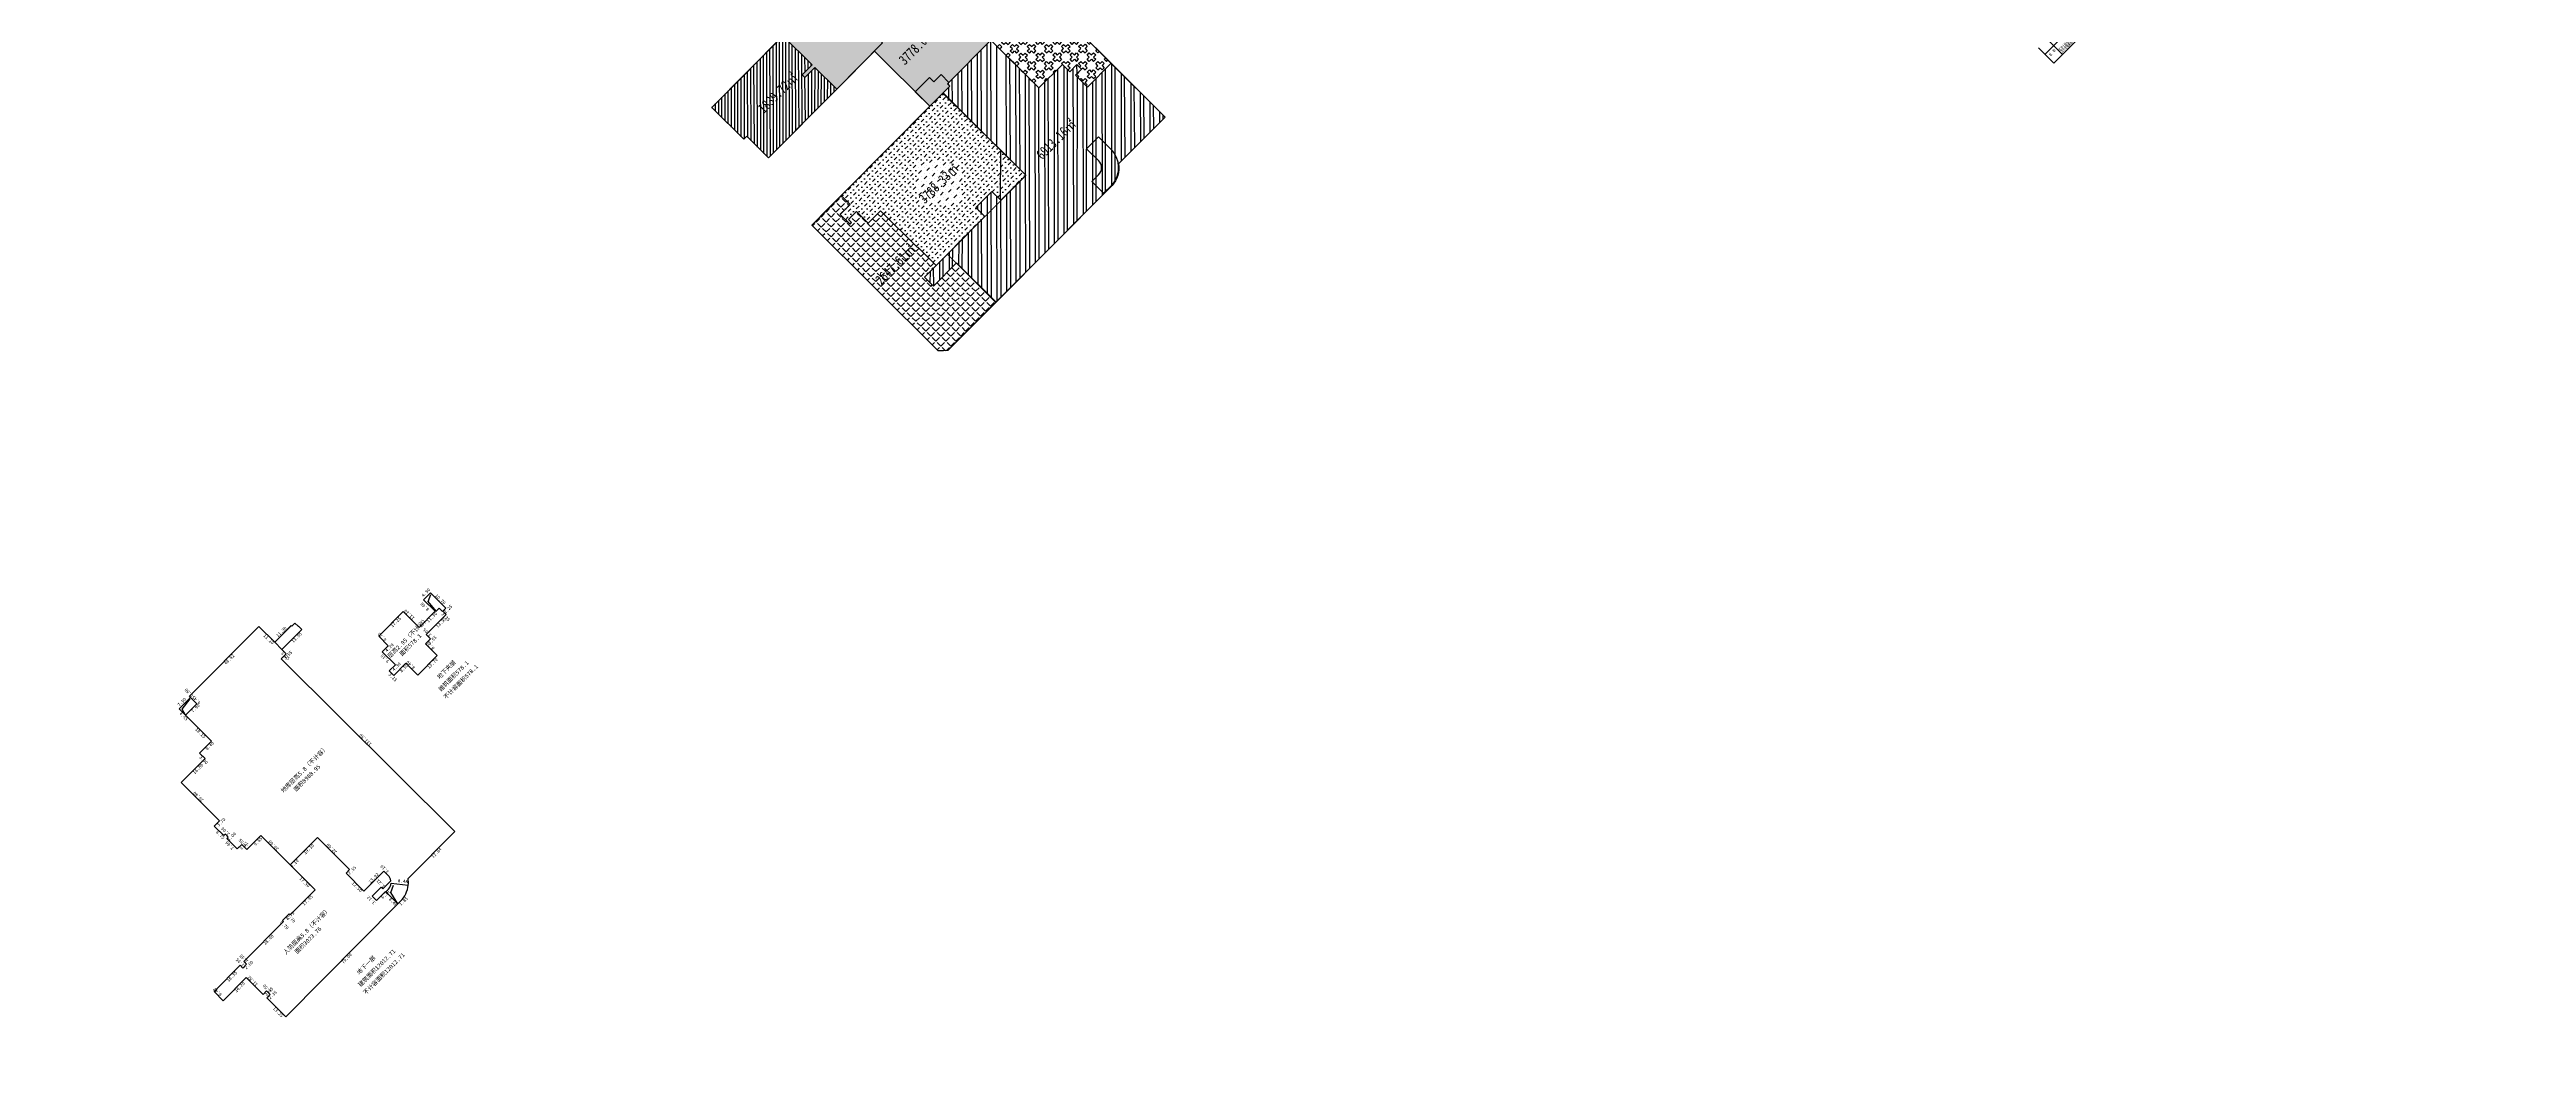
# Model space of a CAD drawing. Extents: x 517381295 to 519272522, y 3499086963 to 3500603577.
# Drawn here: x 518043113 to 519272522, y 3499086963 to 3499592979 of the extents above; entities that cross this region are included whole.
import ezdxf
from ezdxf.enums import TextEntityAlignment as Align

# ---------------------------------------------------------------- set-up
doc = ezdxf.new("R2010")
doc.units = 0
doc.header["$LTSCALE"] = 1000
doc.header["$MEASUREMENT"] = 0
doc.layers.get('0').update_dxf_attribs({"linetype": 'CONTINUOUS'})
for name, color, linetype in [('AE-EQPM-TOLT', 70, 'CONTINUOUS'), ('C-SHET-SHET', 144, 'CONTINUOUS'), ('C-XREF-EXT', 7, 'CONTINUOUS')]:
    doc.layers.add(name, color=color, linetype=linetype)
doc.styles.get("Standard").update_dxf_attribs({"font": 'STFANGSO.TTF', "width": 0.7})
doc.styles.add('TH-STYLE2', font='STXIHEI.TTF', dxfattribs={"width": 0.699999988079071})
doc.styles.add('TH-STYLE3', font='tssdeng.shx', dxfattribs={"width": 0.699999988079071, "bigfont": 'tssdchn.shx'})

# ---------------------------------------------------------------- blocks, each defined once
blk = doc.blocks.new('vcvbcxbghsfbdsfb')
at = {"ltscale": 10}
h = blk.add_hatch(dxfattribs=at)
h.set_pattern_fill('ANSI31', scale=999.9999999999983, angle=-45.15729226653038)
h.set_pattern_definition([(44.99999999983571, (-2365457.432294369, -1900914.605218649), (-1122.532015130425, 1122.532015136862), [])])
h.paths.add_polyline_path([(-2309257.432296276, -1755414.605216265), (-2309257.432295322, -1770664.605219841), (-2357307.432295322, -1770664.605219126), (-2357307.432295322, -1755464.605220556), (-2359407.432295799, -1755464.605218887), (-2359407.432295322, -1733064.605220318), (-2309257.432294369, -1733064.605219841), (-2309257.432294369, -1753414.605216503), (-2316257.432271481, -1753414.605216503), (-2316257.432269573, -1755414.605215073)])
h = blk.add_hatch(dxfattribs=at)
h.set_pattern_fill('HEX', color=6, scale=999.9999999999983, angle=-45.15729226653038)
h.set_pattern_definition([(359.9999999996715, (-2365457.432293415, -1900914.605217695), (9.459427019464783e-09, 1649.777999999999), [952.4999999999992, -1904.999999999998]), (119.9999999996714, (-2365457.432293415, -1900914.605217695), (-1428.749658609413, -824.8889999918069), [952.5, -1905]), (59.99999999967137, (-2364504.932292938, -1900914.605218172), (-1428.749658599953, 824.8890000081919), [952.4999999999994, -1904.999999999999])])
h.paths.add_polyline_path([(-2238007.432295322, -1799414.702730179), (-2238007.432295322, -1807814.605217218), (-2268607.432295799, -1807814.605217934), (-2268607.432293892, -1809414.605217934), (-2282607.432297707, -1809414.60521841), (-2282607.432298183, -1770664.60521698), (-2309257.432295322, -1770664.60521698), (-2309257.432295322, -1755414.60521245), (-2316257.432271957, -1755414.605212688), (-2316257.432272434, -1753414.605212688), (-2309257.432293415, -1753414.605213165), (-2309257.432293415, -1733064.605216503), (-2249157.43231535, -1733064.605220079), (-2249157.432315826, -1791564.60521698), (-2241857.560936451, -1791564.60521841), (-2241857.560965061, -1787664.677006721), (-2234347.164188862, -1787664.677007675), (-2234347.164189339, -1799414.70272994)])
h = blk.add_hatch(dxfattribs=at)
h.set_pattern_fill('ANGLE', color=1, scale=999.9999999999983, angle=-45.15729226653038)
h.set_pattern_definition([(359.9999999998357, (-2365457.432293892, -1900914.605220079), (1.001285454549361e-08, 3492.5), [2539.999999999999, -952.4999999999994]), (90, (-2365457.432293892, -1900914.605220079), (-3492.5, 1.001285454549361e-08), [2539.999999999994, -952.4999999999983])])
h.paths.add_polyline_path([(-2350957.431950569, -1820364.605751038), (-2345307.432632446, -1820364.605505705), (-2345307.43227005, -1828614.605176449), (-2336707.432290077, -1828614.605195284), (-2336707.432293892, -1854514.60517621), (-2336407.432254314, -1854514.605186939), (-2336407.432251453, -1867314.657336473), (-2344707.432295322, -1867314.657336235), (-2344707.432294369, -1873614.605218649), (-2328407.432299614, -1873614.605221272), (-2328407.432296753, -1901264.605216742), (-2362301.29534483, -1901264.60521841), (-2365757.432295322, -1897878.732961178), (-2365757.432293415, -1809414.605218887), (-2345107.432292938, -1809414.605218649), (-2345107.432294846, -1815764.60523653), (-2352107.432287693, -1815764.605227947), (-2352107.431782722, -1822614.6058321), (-2350957.431949139, -1822614.605762005)])
h.paths.add_polyline_path([(-2233557.432286739, -1755314.592249155), (-2233557.432287693, -1774214.702718258), (-2237757.432293415, -1774214.70273304), (-2237757.432296276, -1782614.605237007), (-2249157.432296753, -1782614.605237961), (-2249157.43229723, -1755314.579370499)])
h = blk.add_hatch()
h.set_pattern_fill('ANSI37', color=5, scale=999.9999999999983, angle=-45.15729226636613)
h.set_pattern_definition([(44.99999999999995, (-2365457.432293892, -1900914.605220079), (-1122.532015133644, 1122.532015133644), []), (134.9999999999999, (-2365457.432293892, -1900914.605220079), (-1122.532015133644, -1122.532015133644), [])])
h.paths.add_polyline_path([(-2233557.432285309, -1755314.592247963), (-2200507.392362595, -1755314.592250824), (-2200507.392362118, -1774214.702750444), (-2233557.432286739, -1774214.702751398)])
h.paths.add_polyline_path([(-2086657.560959816, -1766414.60521841), (-2086657.560960293, -1771464.605217934), (-2100507.432296276, -1771464.605216742), (-2100507.432295799, -1774510.538890362), (-2104057.560509205, -1774510.538891554), (-2104057.56054163, -1782714.702731371), (-2117757.56099081, -1782714.70269084), (-2117757.560987949, -1774314.702921152), (-2124007.560964584, -1774314.70290947), (-2124007.5609622, -1771164.702728748), (-2121957.56097126, -1771164.702728271), (-2121957.560965538, -1762014.702730656), (-2117757.560961723, -1762014.702733517), (-2117757.560967922, -1755314.631054163), (-2111257.458321095, -1755314.631048679), (-2100507.432295799, -1755314.605219364), (-2100507.432296276, -1766414.605216503)])
h = blk.add_hatch(dxfattribs=at)
h.set_pattern_fill('十字花纹', color=4, scale=999.9999999999983, angle=-45.15729226653038)
h.set_pattern_definition([(90, (-2365457.560959339, -1900914.702731371), (-5999.999999999995, 3.44020918419119e-08), [1499.999999999997, -4499.999999999991]), (359.9999999996715, (-2365457.560958385, -1899414.702731609), (3.44020918419119e-08, 5999.999999999995), [1499.999999999998, -4499.999999999995]), (90, (-2363957.560958862, -1899414.702731371), (-5999.999999999995, 3.44020918419119e-08), [1499.999999999997, -4499.999999999991]), (359.9999999996715, (-2363957.560959816, -1897914.702731609), (3.44020918419119e-08, 5999.999999999995), [1499.999999999998, -4499.999999999995]), (270, (-2362457.560959339, -1897914.702731609), (5999.999999999993, -3.440345608396456e-08), [1499.999999999997, -4499.999999999991]), (359.9999999996715, (-2362457.560959339, -1899414.702731371), (3.44020918419119e-08, 5999.999999999995), [1499.999999999998, -4499.999999999995]), (270, (-2360957.560958385, -1899414.702731371), (5999.999999999993, -3.440345608396456e-08), [1499.999999999997, -4499.999999999991]), (359.9999999996715, (-2362457.560958862, -1900914.702731371), (3.44020918419119e-08, 5999.999999999995), [1499.999999999998, -4499.999999999995]), (270, (-2362457.560958862, -1900914.702731371), (5999.999999999993, -3.440345608396456e-08), [1499.999999999997, -4499.999999999991]), (359.9999999996715, (-2363957.560958862, -1902414.702731848), (3.44020918419119e-08, 5999.999999999995), [1499.999999999998, -4499.999999999995]), (270, (-2363957.560958385, -1900914.702731609), (5999.999999999993, -3.440345608396456e-08), [1499.999999999997, -4499.999999999991]), (359.9999999996715, (-2365457.560959339, -1900914.702731371), (3.44020918419119e-08, 5999.999999999995), [1499.999999999998, -4499.999999999995])])
h.paths.add_polyline_path([(-2249157.432314396, -1791564.605217695), (-2249157.43231535, -1782614.605236292), (-2237757.432297707, -1782614.60524106), (-2237757.432292938, -1774214.702731133), (-2200507.406710625, -1774214.70273304), (-2200507.40668726, -1774514.633603573), (-2204057.432216644, -1774514.628190041), (-2204057.439464092, -1791314.605215549), (-2204056.607132435, -1791314.605214357), (-2204057.432294846, -1858214.605217218), (-2220757.4322896, -1858214.60522747), (-2220757.432290554, -1849814.605553389), (-2216557.399188995, -1849814.605556488), (-2216557.415742874, -1846614.605397224), (-2221507.415742874, -1846614.605396748), (-2221507.432293892, -1841414.605238438), (-2238007.432294369, -1841414.605237007), (-2238007.432295322, -1799414.702730179), (-2234347.164189339, -1799414.70272994), (-2234347.164188862, -1787664.677007675), (-2241857.560965061, -1787664.677006721), (-2241857.560936451, -1791564.60521841), (-2249157.432297707, -1791564.60521698)])
h = blk.add_hatch(dxfattribs=at)
h.set_pattern_fill('MUDST', color=2, scale=999.9999999999983, angle=-45.15729226653038)
h.set_pattern_definition([(359.9999999998357, (-2365457.432293892, -1900914.605220079), (3810.000000005462, 1904.999999989075), [1904.999999999999, -1904.999999999999, 0, -1904.999999999999, 0, -1904.999999999999])])
h.paths.add_polyline_path([(-2350957.431950569, -1820364.605751038), (-2345307.432630062, -1820364.605380535), (-2345307.43227005, -1828614.605176449), (-2336707.432290077, -1828614.605195284), (-2336707.432293415, -1854514.605177641), (-2336407.432254314, -1854514.605186939), (-2336407.43225193, -1867314.657335997), (-2302207.432261467, -1867314.657334566), (-2302207.43226099, -1861064.605280638), (-2290907.432261467, -1861064.605283022), (-2290907.432261467, -1867314.657336235), (-2273407.43230629, -1867314.657336235), (-2273407.432304382, -1809414.605220318), (-2345107.432292938, -1809414.605218887), (-2345107.432294846, -1815764.60523653), (-2352107.432287693, -1815764.605227947), (-2352107.431782722, -1822614.6058321), (-2350957.431949139, -1822614.605762005)])
h = blk.add_hatch(dxfattribs=at)
h.set_pattern_fill('ANSI32', color=3, scale=999.9999999999983, angle=-45.15729226653038)
h.set_pattern_definition([(44.99999999983571, (-2365457.432293892, -1900914.605220079), (-3367.596045391278, 3367.596045410588), []), (44.99999999983571, (-2363212.367293835, -1900914.60521841), (-3367.596045391278, 3367.596045410588), [])])
edge = h.paths.add_edge_path()
edge.add_line((-2290907.432262421, -1867314.657335281), (-2273407.432307071, -1867314.657336507))
edge.add_line((-2273407.43230629, -1867314.657336235), (-2273407.432304625, -1809414.605220117))
edge.add_line((-2273407.432304382, -1809414.605220318), (-2268607.432294223, -1809414.605220127))
edge.add_line((-2268607.432294369, -1809414.605219126), (-2268607.432294779, -1807814.605219278))
edge.add_line((-2268607.432294369, -1807814.605219603), (-2238007.432292436, -1807814.605220376))
edge.add_line((-2238007.432293415, -1807814.605220318), (-2238007.432295854, -1841414.605237773))
edge.add_line((-2238007.432293892, -1841414.605237961), (-2221507.432293632, -1841414.605238586))
edge.add_line((-2221507.432294369, -1841414.605238914), (-2221507.415743205, -1846614.605397291))
edge.add_line((-2221507.415743351, -1846614.605396986), (-2216557.415743425, -1846614.605397359))
edge.add_line((-2216557.415743828, -1846614.60539794), (-2216557.399189344, -1849814.565464071))
edge.add_line((-2216557.399189472, -1849814.565463781), (-2220757.432290446, -1849814.605554319))
edge.add_line((-2220757.432290554, -1849814.605553389), (-2220757.432294627, -1858214.605218871))
edge.add_line((-2220757.432293415, -1858214.605218887), (-2204057.432293942, -1858214.605219217))
edge.add_line((-2204057.432295322, -1858214.605219841), (-2204057.432294286, -1896014.605219274))
edge.add_line((-2204057.432293415, -1896014.605219841), (-2236868.621329155, -1896014.605219408))
edge.add_arc((-2247449.308882236, -1888062.228628159), 13235.98286992238, -86.7874524712567, -36.9282875738229, ccw=False)
edge.add_line((-2246707.562312126, -1901277.411356449), (-2249357.432295021, -1901264.605218576))
edge.add_line((-2249357.432295322, -1901264.605219364), (-2328407.432298521, -1901264.605217144))
edge.add_line((-2328407.43229866, -1901264.605216503), (-2328407.432300119, -1873614.605221279))
edge.add_line((-2328407.432299614, -1873614.605221272), (-2344707.432294461, -1873614.605218471))
edge.add_line((-2344707.432294369, -1873614.605218649), (-2344707.43229469, -1867314.657335899))
edge.add_line((-2344707.432295322, -1867314.657336235), (-2302207.432262175, -1867314.65733503))
edge.add_line((-2302207.432261467, -1867314.657334566), (-2302207.432260809, -1861064.605281152))
edge.add_line((-2302207.43226099, -1861064.605280638), (-2290907.432261096, -1861064.605282194))
edge.add_line((-2290907.432261467, -1861064.605283022), (-2290907.432261362, -1867314.657335174))
for points in [[(-2309257.432296276, -1755414.605216265), (-2309257.432295322, -1770664.605219841), (-2357307.432295322, -1770664.605219126), (-2357307.432295322, -1755464.605220556), (-2359407.432295799, -1755464.605218887), (-2359407.432295322, -1733064.605220318), (-2309257.432294369, -1733064.605219841), (-2309257.432294369, -1753414.605216503), (-2316257.432271481, -1753414.605216503), (-2316257.432269573, -1755414.605215073)], [(-2309257.432294369, -1733064.605219841), (-2276882.432271957, -1733064.605219841), (-2276882.432273865, -1770664.605219126), (-2309257.432294369, -1770664.605218887), (-2309257.432296276, -1755414.605216265), (-2316257.432269573, -1755414.605215073), (-2316257.432271481, -1753414.605216503), (-2309257.432294369, -1753414.605216503)], [(-2249157.43229723, -1756114.605218887), (-2257407.432303905, -1756114.605219126), (-2257407.432304859, -1749014.605219126), (-2265857.432299614, -1749014.605220079), (-2265857.432296753, -1778564.605217934), (-2249157.432293892, -1778564.605220079)], [(-2282607.432298183, -1799214.605219603), (-2272657.432292938, -1799214.605219841), (-2272657.432295322, -1802314.605219126), (-2267607.432293892, -1802314.605220079), (-2267607.432293892, -1807814.605216742), (-2268607.432294846, -1807814.605214834), (-2268607.432294369, -1809414.605219126), (-2282607.432297707, -1809414.605219603)]]:
    blk.add_lwpolyline(points, close=True)
at = {"color": 6, "ltscale": 10}
blk.add_lwpolyline([(-2238007.432295322, -1799414.702730179), (-2238007.432295322, -1807814.605217218), (-2268607.432295799, -1807814.605217934), (-2268607.432293892, -1809414.605217934), (-2282607.432297707, -1809414.60521841), (-2282607.432298183, -1770664.60521698), (-2309257.432295322, -1770664.60521698), (-2309257.432295322, -1755414.60521245), (-2316257.432271957, -1755414.605212688), (-2316257.432272434, -1753414.605212688), (-2309257.432293415, -1753414.605213165), (-2309257.432293415, -1733064.605216503), (-2249157.43231535, -1733064.605220079), (-2249157.432315826, -1791564.60521698), (-2241857.560936451, -1791564.60521841), (-2241857.560965061, -1787664.677006721), (-2234347.164188862, -1787664.677007675), (-2234347.164189339, -1799414.70272994)], close=True, dxfattribs=at)
at = {"color": 1, "ltscale": 10}
for points in [[(-2233557.432286739, -1755314.592249155), (-2233557.432287693, -1774214.702718258), (-2237757.432293415, -1774214.70273304), (-2237757.432296276, -1782614.605237007), (-2249157.432296753, -1782614.605237961), (-2249157.43229723, -1755314.579370499)], [(-2350957.431950569, -1820364.605751038), (-2345307.432632446, -1820364.605505705), (-2345307.43227005, -1828614.605176449), (-2336707.432290077, -1828614.605195284), (-2336707.432293892, -1854514.60517621), (-2336407.432254314, -1854514.605186939), (-2336407.432251453, -1867314.657336473), (-2344707.432295322, -1867314.657336235), (-2344707.432294369, -1873614.605218649), (-2328407.432299614, -1873614.605221272), (-2328407.432296753, -1901264.605216742), (-2362301.29534483, -1901264.60521841), (-2365757.432295322, -1897878.732961178), (-2365757.432293415, -1809414.605218887), (-2345107.432292938, -1809414.605218649), (-2345107.432294846, -1815764.60523653), (-2352107.432287693, -1815764.605227947), (-2352107.431782722, -1822614.6058321), (-2350957.431949139, -1822614.605762005)]]:
    blk.add_lwpolyline(points, close=True, dxfattribs=at)
at = {"color": 5}
for points in [[(-2233557.432285309, -1755314.592247963), (-2200507.392362595, -1755314.592250824), (-2200507.392362118, -1774214.702750444), (-2233557.432286739, -1774214.702751398)], [(-2086657.560959816, -1766414.60521841), (-2086657.560960293, -1771464.605217934), (-2100507.432296276, -1771464.605216742), (-2100507.432295799, -1774510.538890362), (-2104057.560509205, -1774510.538891554), (-2104057.56054163, -1782714.702731371), (-2117757.56099081, -1782714.70269084), (-2117757.560987949, -1774314.702921152), (-2124007.560964584, -1774314.70290947), (-2124007.5609622, -1771164.702728748), (-2121957.56097126, -1771164.702728271), (-2121957.560965538, -1762014.702730656), (-2117757.560961723, -1762014.702733517), (-2117757.560967922, -1755314.631054163), (-2111257.458321095, -1755314.631048679), (-2100507.432295799, -1755314.605219364), (-2100507.432296276, -1766414.605216503)]]:
    blk.add_lwpolyline(points, close=True, dxfattribs=at)
at = {"color": 4, "ltscale": 10}
blk.add_lwpolyline([(-2249157.432314396, -1791564.605217695), (-2249157.43231535, -1782614.605236292), (-2237757.432297707, -1782614.60524106), (-2237757.432292938, -1774214.702731133), (-2200507.406710625, -1774214.70273304), (-2200507.40668726, -1774514.633603573), (-2204057.432216644, -1774514.628190041), (-2204057.439464092, -1791314.605215549), (-2204056.607132435, -1791314.605214357), (-2204057.432294846, -1858214.605217218), (-2220757.4322896, -1858214.60522747), (-2220757.432290554, -1849814.605553389), (-2216557.399188995, -1849814.605556488), (-2216557.415742874, -1846614.605397224), (-2221507.415742874, -1846614.605396748), (-2221507.432293892, -1841414.605238438), (-2238007.432294369, -1841414.605237007), (-2238007.432295322, -1799414.702730179), (-2234347.164189339, -1799414.70272994), (-2234347.164188862, -1787664.677007675), (-2241857.560965061, -1787664.677006721), (-2241857.560936451, -1791564.60521841), (-2249157.432297707, -1791564.60521698)], close=True, dxfattribs=at)
at = {"color": 2, "ltscale": 10}
blk.add_lwpolyline([(-2350957.431950569, -1820364.605751038), (-2345307.432630062, -1820364.605380535), (-2345307.43227005, -1828614.605176449), (-2336707.432290077, -1828614.605195284), (-2336707.432293415, -1854514.605177641), (-2336407.432254314, -1854514.605186939), (-2336407.43225193, -1867314.657335997), (-2302207.432261467, -1867314.657334566), (-2302207.43226099, -1861064.605280638), (-2290907.432261467, -1861064.605283022), (-2290907.432261467, -1867314.657336235), (-2273407.43230629, -1867314.657336235), (-2273407.432304382, -1809414.605220318), (-2345107.432292938, -1809414.605218887), (-2345107.432294846, -1815764.60523653), (-2352107.432287693, -1815764.605227947), (-2352107.431782722, -1822614.6058321), (-2350957.431949139, -1822614.605762005)], close=True, dxfattribs=at)
at = {"color": 3, "ltscale": 10}
blk.add_lwpolyline([(-2290907.432262421, -1867314.657335281), (-2273407.43230629, -1867314.657336235), (-2273407.432304382, -1809414.605220318), (-2268607.432294369, -1809414.605219126), (-2268607.432294369, -1807814.605219603), (-2238007.432293415, -1807814.605220318), (-2238007.432293892, -1841414.605237961), (-2221507.432294369, -1841414.605238914), (-2221507.415743351, -1846614.605396986), (-2216557.415743828, -1846614.60539794), (-2216557.399189472, -1849814.565463781), (-2220757.432290554, -1849814.605553389), (-2220757.432293415, -1858214.605218887), (-2204057.432295322, -1858214.605219841), (-2204057.432293415, -1896014.605219841), (-2236868.621329784, -1896014.60521841, -0.2210500391063783), (-2246707.562312126, -1901277.411356449), (-2249357.432295322, -1901264.605219364), (-2328407.43229866, -1901264.605216503), (-2328407.432299614, -1873614.605221272), (-2344707.432294369, -1873614.605218649), (-2344707.432295322, -1867314.657336235), (-2302207.432261467, -1867314.657334566), (-2302207.43226099, -1861064.605280638), (-2290907.432261467, -1861064.605283022), (-2290907.432262421, -1867314.657335281)], format="xyb", close=True, dxfattribs=at)
blk.add_lwpolyline([(-2234407.56077528, -1879464.702702761), (-2234407.571118832, -1887914.513690233, -0.3964960608428216), (-2246702.758493423, -1901014.605217695), (-2252457.560936928, -1901014.60519886), (-2252457.560937405, -1892764.701236725), (-2247705.35860014, -1892764.701253891, 0.4228637875458623), (-2242707.57127285, -1887914.658549309), (-2242707.570606709, -1879464.702644825)], format="xyb", close=True)
at = {"layer": 'AE-EQPM-TOLT'}
blk.add_lwpolyline([(-2359407.432294369, -1733064.605219364), (-2249157.432297707, -1733064.605224371), (-2249157.43229723, -1755314.579370499), (-2233557.432285309, -1755314.592247963), (-2233557.432287693, -1774214.702733517), (-2200507.406710625, -1774214.70273304), (-2200507.40668726, -1774514.633603573), (-2204057.432216644, -1774514.628190041), (-2204057.432293415, -1896014.605219841), (-2236868.621328831, -1896014.605219841, -0.2210499514469286), (-2246707.561585426, -1901277.41135788), (-2249357.432294369, -1901264.605220318), (-2362301.29534483, -1901264.60521841), (-2365757.432295322, -1897878.732961178), (-2365757.432292461, -1809414.605219841), (-2282607.432299137, -1809414.605220556), (-2282607.432298183, -1770664.605220318), (-2357307.432294846, -1770664.605219603), (-2357307.432294369, -1755464.605219603), (-2359407.432295322, -1755464.605220318)], format="xyb", close=True, dxfattribs=at)
at = {"layer": 'C-XREF-EXT', "style": 'TH-STYLE2', "width": 0.8}
for s, p in [('1839.72㎡', (-2343446.397310257, -1753728.134751558)), ('389.76㎡', (-2253978.085064888, -1768205.273323298)), ('624.65㎡', (-2226942.477133274, -1766534.84077549)), ('571.59㎡', (-2115955.79064703, -1772365.051673174)), ('3778.04㎡', (-2277111.612775326, -1786407.693426609)), ('2600.67㎡', (-2232795.524486542, -1815255.993448734)), ('3788.33㎡', (-2318919.284821033, -1841983.015892267)), ('2647.61㎡', (-2362677.923996925, -1855068.127340317)), ('6913.16㎡', (-2262339.627859116, -1867874.844658375))]:
    blk.add_text(s, height=4999.999999999996, dxfattribs=at).set_placement(p)
blk = doc.blocks.new('A$C6C373DFF')
at = {"color": 7, "linetype": 'Continuous'}
for p, q in [((-53.35000099999999, 135.449997), (-53.35000099999999, 139.900001)), ((-45.45005599999998, 139.900001), (-53.35000099999999, 139.900001)), ((-53.35000099999999, 135.449997), (-52.39111699999998, 138.695963)), ((-53.34999999999999, 117.299998), (-53.35000099999999, 135.449997)), ((-53.35000099999999, 135.449997), (-45.45025899999997, 135.449636)), ((-52.39111699999998, 138.695963), (-46.04122899999997, 139.562922)), ((-45.45025899999997, 135.449636), (-45.45005599999998, 139.9)), ((-45.27499399999999, 139.900001), (-45.45005599999998, 139.900001)), ((-45.27499399999999, 140.700027), (3.550000000000011, 140.700026)), ((-45.27499399999999, 139.900001), (-45.27499399999999, 140.700027)), ((3.550000000000011, 140.700026), (3.550000000000011, 129.600001)), ((3.550000000000011, 129.600001), (14.84999999999999, 129.600001)), ((17.498098, 124.552429), (3.550011000000012, 124.55236)), ((3.550011000000012, 124.55236), (3.550026000000003, 121.499972)), ((14.84999999999999, 129.600001), (15.202, 129.600001)), ((15.202, 129.600001), (15.202, 129.216001)), ((15.202, 129.216001), (17.40200000000002, 129.216001)), ((17.40200000000002, 129.216001), (17.40200000000002, 126.902001)), ((17.40200000000002, 126.902001), (17.498097, 126.9)), ((17.498097, 126.9), (17.498098, 124.552429)), ((-78.54999999999998, 113.4), (-61.74999999999999, 113.400001)), ((-78.54999999999998, 86.60000099999998), (-78.54999999999998, 113.4)), ((-61.75011299999998, 117.299756), (-53.34999999999999, 117.299998)), ((-61.74999999999999, 113.400001), (-61.75011299999998, 117.299756)), ((3.550026000000003, 121.499972), (0, 121.499972)), ((0, 121.499972), (0, 0)), ((-82.24999499999998, 86.60000099999998), (-78.54999999999998, 86.60000099999998)), ((-82.24999199999999, 79.85000099999998), (-82.24999499999998, 86.60000099999998)), ((37.85754300000002, 79.29570699999998), (37.85754300000002, 88.44570799999998)), ((37.85754300000002, 88.44570799999998), (42.05754300000004, 88.44570799999998)), ((42.05754300000004, 88.44570799999998), (42.05754300000004, 95.14989699999998)), ((42.05754300000004, 95.14989699999998), (59.30754300000001, 95.14989699999998)), ((59.30754300000001, 95.14989699999998), (59.30754300000001, 84.04999499999998)), ((70.60525800000005, 92.05121199999998), (75.50558000000001, 92.05121199999998)), ((70.60525800000005, 92.05121199999998), (70.60525800000005, 84.04999499999998)), ((70.95754300000002, 83.66570799999998), (71.597926, 89.87901299999997)), ((71.597926, 89.87901299999997), (74.99418400000002, 91.30544199999999)), ((75.50558000000001, 92.05121199999998), (75.50591600000001, 81.35117799999998)), ((-82.263646, 70.44984299999999), (-82.24999999999999, 77.85000099999998)), ((-82.24999999999999, 77.85000099999998), (-81.24999999999999, 77.85000099999998)), ((-81.24999999999999, 79.85000099999998), (-82.24999199999999, 79.85000099999998)), ((-81.24999999999999, 77.85000099999998), (-81.24999999999999, 79.85000099999998)), ((33.55754300000004, 76.14570799999998), (33.55754200000001, 79.29570699999998)), ((33.55754200000001, 79.29570699999998), (37.85754300000002, 79.29570699999998)), ((42.05754300000004, 76.14570799999998), (33.55754300000004, 76.14570799999998)), ((42.05754300000004, 67.74570799999998), (42.05754300000004, 76.14570799999998)), ((59.30758699999998, 75.94987199999998), (55.757543, 75.94987199999998)), ((55.757543, 75.94987199999998), (55.757543, 67.74570799999998)), ((59.30754300000001, 84.04999499999998), (70.60525800000005, 84.04999499999998)), ((73.25566100000003, 79.00197299999999), (59.30758699999998, 79.00217399999998)), ((59.30758699999998, 79.00217399999998), (59.30758699999998, 75.94987199999998)), ((70.60525800000005, 84.04999499999998), (70.95754300000002, 84.04999499999998)), ((70.95754300000002, 84.04999499999998), (70.95754300000002, 83.66570799999998)), ((70.95754300000002, 83.66570799999998), (73.157543, 83.66570799999998)), ((73.157543, 83.66570799999998), (73.157543, 81.35110699999998)), ((73.157543, 81.35110699999998), (73.25565000000003, 81.35110699999998)), ((75.50591600000001, 81.35117799999998), (73.25565000000003, 81.35117699999998)), ((73.25565000000003, 81.35110699999998), (73.25566100000003, 79.00197299999999)), ((-79.15113499999998, 70.45080999999999), (-82.263646, 70.44984299999999)), ((-79.15113499999998, 66.90000099999997), (-79.15113499999998, 70.45080999999999)), ((-69.29999699999999, 66.90000099999997), (-79.15113499999998, 66.90000099999997)), ((-69.29999699999999, 46.30005799999998), (-69.29999699999999, 66.90000099999997)), ((55.757543, 67.74570799999998), (42.05754300000004, 67.74570799999998)), ((-69.29999699999999, 46.30005799999998), (-69.39999599999999, 46.30005799999998)), ((-69.39999299999998, 28.80010299999998), (-69.39999599999999, 46.30005799999998)), ((-50.20000399999998, 46.29990199999999), (-69.29999699999999, 46.30005799999998)), ((-50.20000399999998, 23.70103899999998), (-50.20000399999998, 46.29990199999999)), ((-140.55, 28.80000099999998), (-122.200009, 28.80004199999999)), ((-140.55, 22.32500199999998), (-140.55, 28.80000099999998)), ((-122.200009, 28.80004199999999), (-122.200009, 26.85001199999996)), ((-122.200009, 26.85001199999996), (-119.600009, 26.85001199999996)), ((-119.600009, 28.80001199999998), (-91.60001299999998, 28.80008199999997)), ((-119.600009, 26.85001199999996), (-119.600009, 28.80001199999998)), ((-91.60001299999998, 29.50001399999996), (-86.85000099999998, 29.50001699999999)), ((-91.60001299999998, 28.80008199999997), (-91.60001299999998, 29.50001399999996)), ((-86.85000099999998, 29.50001699999999), (-86.84999999999998, 28.80010299999998)), ((-86.84999999999998, 28.80010299999998), (-69.39999299999998, 28.80010299999998)), ((-124.35, 22.32500099999999), (-140.55, 22.32500199999998)), ((-124.350001, 10.50001199999997), (-124.35, 22.32500099999999)), ((-52.75005399999998, 23.70047099999999), (-50.20000399999998, 23.70103899999998)), ((-52.74726899999999, 11.20001199999999), (-52.75005399999998, 23.70047099999999)), ((-122.000009, 10.50001199999997), (-124.350001, 10.50001199999997)), ((-124.35, -5.249999000000003), (-124.35, 8.00001199999997)), ((-124.35, 8.00001199999997), (-122.000009, 8.00001199999997)), ((-122.000009, 8.00001199999997), (-122.000009, 10.50001199999997)), ((-38.82501099999998, 11.20001199999999), (-52.74726899999999, 11.20001199999999)), ((-51.65000899999998, 3.425414999999987), (-51.65000899999998, 6.550014999999973)), ((-51.65000899999998, 6.550014999999973), (-45.35000899999997, 6.550013999999976)), ((-45.34999999999999, 3.425061999999969), (-51.65000899999998, 3.425414999999987)), ((-45.35000899999997, 6.550013999999976), (-45.35000899999997, 5.340630999999973)), ((-45.35000899999997, 5.340630999999973), (-39.72626399999999, 5.340630999999973)), ((-45.34999999999999, 3.425061999999969), (-45.34999999999999, 3.22506199999998)), ((-43.49778299999997, 3.22506199999998), (-45.34999999999999, 3.22506199999998)), ((-45.34999999999999, 3.22506199999998), (-45.34999999999999, -5.249998000000005)), ((-45.34999999999999, -5.249998000000005), (-43.89602599999999, 1.176407999999981)), ((-43.89602599999999, 1.176407999999981), (-40.297524, 2.800121999999988)), ((-40.45688299999998, 4.291517999999996), (-35.16643999999998, -2.329481000000015)), ((-38.82501099999998, 8.10006199999998), (-38.82501099999998, 11.20001199999999)), ((0, 0), (-32.83806999999999, 0.06597899999999868)), ((-45.34999999999999, -5.249998000000005), (-124.35, -5.249999000000003)), ((-43.50000999999997, -5.249998000000005), (-45.34999999999999, -5.249998000000005))]:
    blk.add_line(p, q, dxfattribs=at)
for centre, radius, start, end in [((-43.50001099999997, 8.10006199999998), 4.875001, 270.0261909999994, 308.6257829999991), ((-43.50000999999997, 8.10006199999998), 4.675, 323.8250620000002, 0.01296699999996041), ((-43.50000899999998, 8.099999999999994), 13.349998, 308.6262439999991, 323.001119), ((-43.50000899999998, 8.099999999999994), 13.349998, 269.9999980000005, 308.6262439999991)]:
    blk.add_arc(centre, radius, start, end, dxfattribs=at)
at = {"color": 7}
for s, rotation, p in [('4.45', 270.000001, (-55.15000099999999, 138.274999)), ('0.80', 90, (-43.47499399999998, 139.700014)), ('4.45', 89.99737900000001, (-43.43929899999999, 134.480134)), ('48.82', 359.9999990000001, (-21.512497, 138.900027)), ('11.10', 270.000002, (1.75, 135.900013)), ('18.15', 270.000001, (-55.14999999999999, 127.124998)), ('7.90', 359.997379, (-49.90021199999998, 133.64984)), ('3.05', 270.000286, (1.750016000000016, 123.626157)), ('11.30', 2e-06, (6.450043000000022, 130.160908)), ('13.95', 0.000285, (9.774063000000012, 122.702391)), ('16.80', 2e-06, (-70.89999999999998, 111.550001)), ('3.90', 270.001655, (-63.55007399999998, 115.949826)), ('8.40', 0.001655, (-58.15000299999998, 115.44986)), ('3.55', 8e-06, (1.175013000000007, 119.649972)), ('26.80', 90, (-76.74999999999999, 99.35000099999998)), ('9.15', 90, (37.15037000000004, 82.64391499999998)), ('6.70', 90, (43.85754300000002, 91.19780299999998)), ('11.10', 90, (61.10754299999999, 88.84994599999999)), ('8.00', 90, (69.34964200000002, 86.78463599999998)), ('10.70', 270.001797, (75.89950000000002, 89.48821599999998)), ('7.40', 89.89434499999999, (-82.93611499999999, 71.85667199999999)), ('6.75', 270.000027, (-84.04999399999998, 83.82499999999997)), ('2.00', 90, (-79.44999999999997, 78.25000099999998)), ('3.15', 270.000018, (31.75754300000003, 78.32070699999998)), ('8.40', 90, (43.85754300000002, 71.34570799999999)), ('8.20', 90, (57.55754300000001, 71.24778999999998)), ('3.05', 90, (61.107587, 76.87602299999999)), ('13.95', 359.999177, (65.63159800000003, 77.20208299999999)), ('2.35', 270.000257, (71.45565300000001, 80.77656699999999)), ('2.25', 1.2e-05, (73.34986300000003, 79.42282799999998)), ('3.11', 0.017815, (-81.30681599999998, 68.60013999999998)), ('3.55', 90, (-77.35113499999999, 68.07540599999999)), ('121.50', 90, (1.800000000000011, 59.84998599999997)), ('13.70', 359.999998, (48.25754300000003, 65.94570799999997)), ('20.60', 90, (-67.499997, 55.85002999999998)), ('17.50', 270.00001, (-71.19999499999999, 38.30007999999998)), ('0.10', 359.9995319999999, (-69.85001099999998, 44.50006199999997)), ('19.10', 359.9995319999999, (-60.40001499999998, 44.49998499999998)), ('22.60', 90, (-48.40000399999997, 34.25046999999998)), ('6.47', 90, (-138.75, 24.962502)), ('18.35', 0.000128, (-132.125, 26.95001999999999)), ('1.95', 89.99998599999999, (-120.400009, 27.32502699999998)), ('1.95', 89.999993, (-117.800009, 27.32501199999999)), ('28.00', 0.000142, (-106.350006, 26.95004499999999)), ('0.70', 270.00005, (-93.40001299999999, 29.750047)), ('4.75', 3.5e-05, (-89.82500599999999, 27.65001599999999)), ('0.70', 270.00004, (-88.65000099999997, 29.75005899999996)), ('16.20', 359.999998, (-133.1, 20.525002)), ('11.82', 89.999998, (-122.55, 15.76250699999997)), ('2.50', 90, (-120.200009, 8.650011999999975)), ('12.50', 270.012766, (-54.548828, 18.19983999999997)), ('2.55', 0.01277, (-52.07461599999998, 21.85062099999999)), ('13.92', 2e-06, (-47.87213399999997, 11.49922099999998)), ('3.10', 90, (-37.02501099999998, 9.050036999999975)), ('13.25', 270.000001, (-126.15, 2.125005999999985)), ('3.12', 90, (-52.63817099999999, 2.935546999999985)), ('6.30', 359.9967890000001, (-49.00010499999998, 1.625265999999982)), ('1.21', 90, (-43.55000899999997, 5.345321999999982)), ('8.48', 308.626255, (-37.78740099999999, 2.397216999999983)), ('79.00', 1e-06, (-85.59999999999998, -7.099998999999997)), ('8.48', 270.000001, (-47.14999999999999, -0.4124680000000183)), ('1.85', 1e-06, (-45.02500499999998, -7.099997999999999)), ('32.84', 359.884881, (-17.07264999999998, -1.765701000000007))]:
    blk.add_text(s, height=1.6, rotation=rotation, dxfattribs=at).set_placement(p)
for s, height, p in [('7.90', 1.6, (-52.43688499999998, 140.627446)), ('3.70', 1.6, (-80.99999799999998, 84.75000099999998)), ('4.20', 1.6, (39.35754300000002, 86.59570799999999)), ('17.25', 1.6, (49.93254300000001, 93.29989699999999)), ('4.90', 1.6, (71.43688, 93.06095599999998)), ('1.00', 1.6, (-82.34999999999998, 76.00000099999998)), ('地库层高5.8（不计容）', 2.1, (-46.43055099999999, 73.78494699999999)), ('4.30', 1.6, (35.10754300000002, 77.44570699999998)), ('8.50', 1.6, (37.20754300000002, 74.29570799999999)), ('层高2.95（不计容）', 2.1, (38.234105, 83.369785)), ('面积578.1', 2.1, (43.12808600000002, 79.88815099999998)), ('3.55', 1.6, (56.93256500000001, 74.09987199999999)), ('11.30', 1.6, (64.206401, 82.19999499999999)), ('9.85', 1.6, (-74.82556599999998, 65.050001)), ('面积8988.95', 2.1, (-41.54230499999997, 69.75062599999998)), ('不计容面积578.1', 2.1, (43.34945800000003, 49.25341599999999)), ('建筑面积578.1', 2.1, (44.305474, 53.79449199999998)), ('地下夹层', 2.1, (48.12953700000003, 58.57457099999999)), ('2.60', 1.6, (-121.500009, 25.00001199999997)), ('17.45', 1.6, (-78.874997, 26.95010299999998)), ('人防层高5.8（不计容）', 2.1, (-102.526604, 16.36238499999999)), ('面积3023.76', 2.1, (-98.27931499999998, 12.56670199999999)), ('2.35', 1.6, (-123.775005, 8.650011999999975)), ('2.35', 1.6, (-123.775004, 6.150011999999975)), ('不计容面积12012.71', 2.1, (-88.69218599999998, -25.82464000000002)), ('建筑面积12012.71', 2.1, (-87.73616999999999, -21.28356500000004)), ('地下一层', 2.1, (-83.91210699999999, -16.50348600000001))]:
    blk.add_text(s, height=height, dxfattribs=at).set_placement(p)

msp = doc.modelspace()

# ---------------------------------------------------------------- linework, layer by layer
at = {"layer": 'C-SHET-SHET'}
for p, q in [((519038011.6407067, 3499586257.875492), (519272521.6441066, 3499822043.777213)), ((519033556.7978795, 3499590688.325735), (519143990.7274894, 3499701717.187654)), ((519034576.5920274, 3499598134.797438), (519042248.5437171, 3499590504.853671)), ((519038011.8365765, 3499586257.680695), (519030339.8848831, 3499593887.624457))]:
    msp.add_line(p, q, dxfattribs=at)
at = {"layer": 'C-XREF-EXT', "const_width": 500}
msp.add_lwpolyline([(518512758.8597214, 3499467502.547216), (518488999.1968156, 3499443612.071584), (518484161.3203353, 3499443549.105455), (518421436.2454252, 3499505930.728101), (518486663.7852909, 3499571517.389184), (518527788.3716247, 3499530617.981147), (518488757.6761061, 3499491372.312171), (518512759.1506625, 3499467502.257868)], dxfattribs=at)
at = {"layer": 'C-XREF-EXT'}
msp.add_lwpolyline([(518158473.0227265, 3499295340.414658), (518154894.0165398, 3499298899.823932), (518163110.5671431, 3499307161.612105), (518163382.8405434, 3499306890.829543), (518164934.1989715, 3499308450.729228), (518166574.9298226, 3499306818.982229), (518166644.1126637, 3499306885.708325), (518168308.6475805, 3499305230.28901)], close=True, dxfattribs=at)

# ---------------------------------------------------------------- block references
at = {"layer": 'C-XREF-EXT', "rotation": 45.15729226636613}
msp.add_blockref('vcvbcxbghsfbdsfb', (518806723.7465307, 3502459292.193589), dxfattribs=at)
at = {"layer": 'C-XREF-EXT', "xscale": 1000, "yscale": 1000, "zscale": 1000, "rotation": 45.15729226620189}
msp.add_blockref('A$C6C373DFF', (518244282.953526, 3499204993.589944), dxfattribs=at)

# ---------------------------------------------------------------- texts
at = {"layer": 'C-SHET-SHET', "style": 'TH-STYLE3', "width": 0.7}
for s, p in [('砌至上层板（梁）底', (519040798.2437363, 3499592472.527598)), ('消火栓箱底离地 （建筑面层）50mm', (519041757.3203613, 3499591518.702429))]:
    msp.add_text(s, height=1350.000000000001, rotation=45.15729539196171, dxfattribs=at).set_placement(p, align=Align.MIDDLE_LEFT)
msp.add_text('说  明', height=1350.000000000001, rotation=45.15729539196171, dxfattribs=at).set_placement((519037253.4061772, 3499591374.708845), align=Align.MIDDLE_CENTER)

doc.saveas('drawing.dxf')
